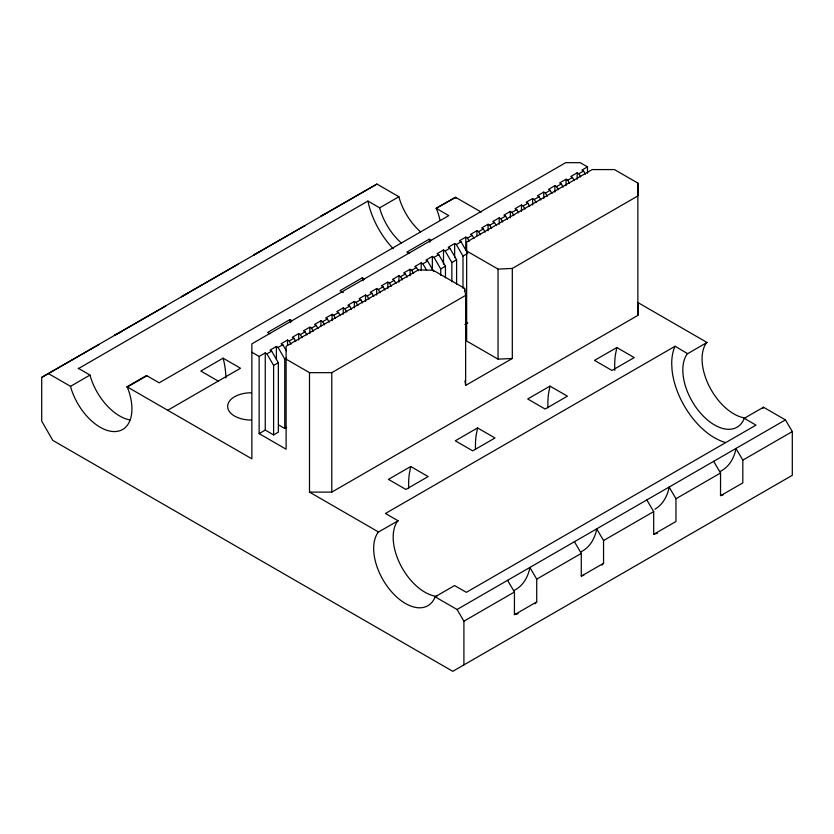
<?xml version="1.0" encoding="UTF-8"?>
<svg xmlns="http://www.w3.org/2000/svg" width="834" height="834" viewBox="0 0 834 834"><rect width="100%" height="100%" fill="white"/><g stroke="black" fill="none" stroke-linecap="round" stroke-linejoin="round"><path stroke-width="1.25" d="M286.646 427.383L284.748 428.478L284.748 359.016L278.066 347.434L276.398 346.475L269.987 350.165L271.665 351.135L278.347 362.717L278.347 432.179L273.615 434.91L273.615 365.448L266.932 353.866L265.254 352.907L259.134 356.441L251.868 352.25M276.398 359.339L276.398 346.475M309.497 492.112L331.786 492.112L637.864 315.398L637.864 302.534L706.992 342.451L687.195 353.96A44.9 25.927 60 0 0 700.31 412.861A44.9 25.927 60 0 0 743.803 419.502L744.23 418.334L755.99 425.121L466.342 592.338L454.593 585.562L435.098 596.81L434.67 597.988A44.9 25.927 60 0 1 391.167 591.337A44.9 25.927 60 0 1 378.052 532.436L378.605 532.04L309.497 492.112L309.497 372.662L286.104 359.152M331.786 492.112L331.786 372.662L465.633 295.382L464.632 288.408L433.221 270.268L418.459 269.882L286.104 346.287L286.104 449.203L259.134 433.628L259.134 356.441M421.222 270.581L421.222 262.856L414.811 266.557L416.489 267.526L418.303 270.685M432.356 269.288L432.356 256.424L425.955 260.125L427.623 261.094L433.701 271.613M443.5 264.149L443.5 249.992L437.089 253.692L438.767 254.662L445.45 266.234L445.45 277.816M451.851 281.829L451.851 262.543L445.168 250.961L443.5 249.992M454.645 257.716L454.645 243.57L448.233 247.26L449.901 248.23L456.594 259.801L456.594 284.248M462.995 288.262L462.995 256.111L456.313 244.529L454.645 243.57M512.316 358.474L498.054 359.152L466.644 341.023L466.644 242.058L592.182 169.583L614.46 169.583L637.864 183.084L637.864 195.948L512.316 268.433L512.316 358.474L465.633 385.433L465.633 295.382M465.779 249.992L465.779 237.137L459.378 240.828L461.046 241.797L467.728 253.369L462.995 256.111M498.054 359.152L498.054 269.111L466.644 250.982M637.864 315.398L637.864 183.084M410.724 466.508L388.435 479.373L405.866 489.433L428.144 476.568L410.724 466.508L409.202 474.442A98.464 56.848 60 0 0 408.67 488.13M477.559 427.925L455.281 440.79L472.701 450.85L494.989 437.986L477.559 427.925L476.047 435.848A98.464 56.848 60 0 0 475.516 449.536M549.971 386.111L527.693 398.975L545.113 409.035L567.391 396.171L549.971 386.111L548.459 394.044A98.464 56.848 60 0 0 547.928 407.732M616.816 347.528L594.527 360.392L611.958 370.452L634.236 357.588L616.816 347.528L615.294 355.451A98.464 56.848 60 0 0 614.814 370.348M763.058 408.389L763.485 407.221L785.44 419.898L792.3 431.574L792.3 475.307L452.768 671.328L52.844 440.425L41.7 421.128L41.7 377.406L99.09 344.484M535.094 603.753L536.721 601.887L536.721 579.14L529.851 567.454L529.35 570.112A74.831 43.201 60 0 1 513.64 590.639M601.939 565.16L603.555 563.294L603.555 540.547L596.696 528.86L596.185 531.519A74.831 43.201 60 0 1 580.485 552.045M41.7 377.406L376.947 184.064L398.902 196.73L399.33 198.398A44.9 25.927 60 0 0 420.586 231.873M78.365 368.649L367.909 201.057L379.658 207.843L380.085 209.511A44.9 25.927 60 0 0 401.342 242.986M48.56 373.653L70.515 386.33L90.009 375.071L90.437 376.739A44.9 25.927 60 0 0 130.114 419.982M379.658 207.843L398.902 196.73M70.515 386.33L70.942 387.998A44.9 25.927 60 0 0 114.446 431.574A44.9 25.927 60 0 0 127.56 387.82L127.008 386.778L146.503 375.519L159.158 382.837L448.807 215.61L436.14 208.302L455.395 197.189L481.26 212.117M127.248 387.101L146.742 375.842L147.055 376.561M436.14 208.302L455.635 197.502L455.948 198.231M167.707 410.265L240.505 368.242L223.085 358.182L200.806 371.047L218.227 381.107M292.098 320.85L289.919 319.589L267.641 332.453L269.82 333.715M364.51 279.046L362.331 277.785L340.053 290.649L343.316 292.536M431.355 240.453L429.176 239.191L406.898 252.056L409.077 253.317M291.035 344.161L289.21 341.002L287.532 340.043L281.131 343.744L282.799 344.703L286.448 351.02M302.169 337.728L300.344 334.57L298.676 333.61L292.275 337.311L293.943 338.27L295.768 341.429M313.313 331.296L311.489 328.137L309.821 327.178L303.409 330.879L305.088 331.838L306.902 334.997M324.447 324.864L322.633 321.705L320.954 320.746L314.554 324.447L316.222 325.406L318.046 328.565M335.591 318.432L333.767 315.283L332.099 314.314L325.687 318.015L327.366 318.974L329.19 322.132M346.736 311.999L344.911 308.851L343.233 307.882L336.832 311.582L338.5 312.541L340.324 315.7M357.869 305.578L356.045 302.419L354.377 301.449L347.976 305.15L349.644 306.109L351.468 309.268M369.014 299.145L367.189 295.987L365.521 295.017L359.11 298.718L360.788 299.677L362.602 302.836M380.148 292.713L378.334 289.554L376.655 288.585L370.254 292.286L371.922 293.245L373.747 296.404M391.292 286.281L389.468 283.122L387.8 282.153L381.388 285.853L383.067 286.823L384.891 289.971M402.436 279.849L400.612 276.69L398.944 275.72L392.533 279.421L394.201 280.391L396.025 283.539M413.57 273.416L411.746 270.258L410.078 269.288L403.677 272.989L405.345 273.959L407.169 277.107M480.415 234.823L478.591 231.664L476.923 230.705L470.512 234.396L472.19 235.365L474.004 238.524M491.549 228.391L489.735 225.232L488.057 224.273L481.656 227.963L483.324 228.933L485.148 232.092M502.693 221.959L500.869 218.8L499.201 217.841L492.79 221.531L494.468 222.501L496.293 225.66M513.838 215.526L512.013 212.368L510.345 211.409L503.934 215.109L505.602 216.069L507.426 219.227M524.972 209.094L523.147 205.935L521.479 204.976L515.078 208.677L516.746 209.636L518.571 212.795M536.116 202.662L534.292 199.503L532.624 198.544L526.212 202.245L527.891 203.204L529.705 206.363M547.25 196.23L545.436 193.071L543.758 192.112L537.357 195.813L539.025 196.772L540.849 199.931M558.394 189.798L556.57 186.639L554.902 185.68L548.501 189.381L550.169 190.34L551.993 193.498M569.539 183.365L567.714 180.217L566.046 179.247L559.635 182.948L561.303 183.907L563.127 187.066M580.673 176.933L578.848 173.785L577.18 172.815L570.779 176.516L572.447 177.475L574.272 180.634M587.49 173.295L587.49 166.863L581.913 170.084L583.591 171.043L585.405 174.202M266.932 353.866L271.665 351.135M278.066 347.434L282.799 344.703M289.21 341.002L293.943 338.27M300.344 334.57L305.088 331.838M311.489 328.137L316.222 325.406M322.633 321.705L327.366 318.974M333.767 315.283L338.5 312.541M344.911 308.851L349.644 306.109M356.045 302.419L360.788 299.677M367.189 295.987L371.922 293.245M378.334 289.554L383.067 286.823M389.468 283.122L394.201 280.391M400.612 276.69L405.345 273.959M411.746 270.258L416.489 267.526M421.222 262.856L422.89 263.825L427.623 261.094M432.356 256.424L434.034 257.393L438.767 254.662M445.168 250.961L449.901 248.23M456.313 244.529L461.046 241.797M465.779 237.137L467.447 238.097L472.19 235.365M478.591 231.664L483.324 228.933M489.735 225.232L494.468 222.501M500.869 218.8L505.602 216.069M512.013 212.368L516.746 209.636M523.147 205.935L527.891 203.204M534.292 199.503L539.025 196.772M545.436 193.071L550.169 190.34M556.57 186.639L561.303 183.907M567.714 180.217L572.447 177.475M578.848 173.785L583.591 171.043M273.615 365.448L278.347 362.717M284.748 359.016L286.646 357.922M440.717 275.397L440.717 268.965L445.45 266.234M451.851 262.543L456.594 259.801M259.134 433.628L265.254 430.083L273.615 434.91M464.892 324.478L467.728 322.841M687.508 353.606L675.092 346.256L385.444 513.473L398.11 520.791L378.365 532.082M744.23 418.334L763.485 407.221M435.098 596.81L457.053 609.487L785.44 419.898M463.912 664.896L463.912 621.174L514.442 591.994L507.572 580.318M536.721 579.14L581.277 553.411L574.418 541.725M603.555 540.547L653.689 511.607L646.83 499.92M653.689 511.607L653.689 534.354L675.967 521.49L675.967 498.742L720.534 473.014L713.664 461.327M720.534 473.014L720.534 495.761L742.813 482.896L742.813 460.149L792.3 431.574M536.721 601.887L514.442 614.752L514.442 591.994M603.555 563.294L581.277 576.158L581.277 553.411M376.947 184.064L320.6 216.381L327.46 212.628M305.181 225.493L253.755 254.975L260.625 251.222M238.347 264.086L181.343 296.779L188.213 293.026M165.935 305.89L114.508 335.372L121.368 331.619M706.992 342.451L706.44 342.847A44.9 25.927 60 0 0 709.786 387.31A44.9 25.927 60 0 0 745.742 418.084M398.11 520.791L397.547 521.187A44.9 25.927 60 0 0 400.893 565.65A44.9 25.927 60 0 0 436.849 596.425M498.054 269.111L512.316 268.433M309.497 372.662L331.786 372.662M587.49 166.863L580.224 162.672L565.692 162.672L251.868 343.858L251.868 458.836L127.008 386.778M278.483 424.86L284.748 428.478M78.26 368.284L90.009 375.071M742.813 460.149L735.953 448.463L735.442 451.121A74.831 43.201 60 0 1 719.732 471.648M675.967 498.742L669.108 487.056L668.597 489.714A74.831 43.201 60 0 1 654.899 509.199M457.053 609.487L463.912 621.174M467.447 238.097L469.271 241.255M434.034 257.393L440.717 268.965M422.89 263.825L426.539 270.143M436.38 208.615L436.703 209.334A44.9 25.927 60 0 1 439.935 220.02M367.909 201.057L368.002 201.421A60.621 34.997 60 0 0 393.221 248.688M429.176 239.191L429.948 242.246M362.331 277.785L363.103 280.839M289.919 319.589L290.691 322.643M223.085 358.182L224.106 362.248A74.831 43.201 60 0 1 225.899 377.958M464.965 380.773L465.633 385.433M577.18 172.815L577.18 179.247M566.046 179.247L566.046 185.68M554.902 185.68L554.902 192.112M543.758 192.112L543.758 198.544M532.624 198.544L532.624 204.976M521.479 204.976L521.479 211.409M510.345 211.409L510.345 217.841M499.201 217.841L499.201 224.273M488.057 224.273L488.057 230.705M476.923 230.705L476.923 235.845M464.632 288.408L464.632 290.983M410.078 269.288L410.078 275.72M398.944 275.72L398.944 282.153M387.8 282.153L387.8 288.585M376.655 288.585L376.655 295.017M365.521 295.017L365.521 301.449M354.377 301.449L354.377 307.882M343.233 307.882L343.233 314.314M332.099 314.314L332.099 320.746M320.954 320.746L320.954 325.896M309.821 327.178L309.821 333.61M298.676 333.61L298.676 340.043M287.532 340.043L287.532 345.182M265.254 352.907L265.254 430.083M518.175 613.699A98.464 56.848 60 0 1 514.349 614.377M723.005 494.979A98.464 56.848 60 0 1 720.44 495.386M725.351 442.468A60.621 34.997 60 0 1 719.836 440.508L714.238 437.642A60.621 34.997 60 0 1 672.027 369.858L671.704 363.207A60.621 34.997 60 0 1 675.092 346.256M583.758 575.377A98.464 56.848 60 0 1 581.194 575.783M657.421 533.301A98.464 56.848 60 0 1 653.606 533.979M251.274 420.055A23.633 13.646 0 0 1 227.64 406.408A23.633 13.646 0 0 1 251.274 392.762"/></g></svg>
